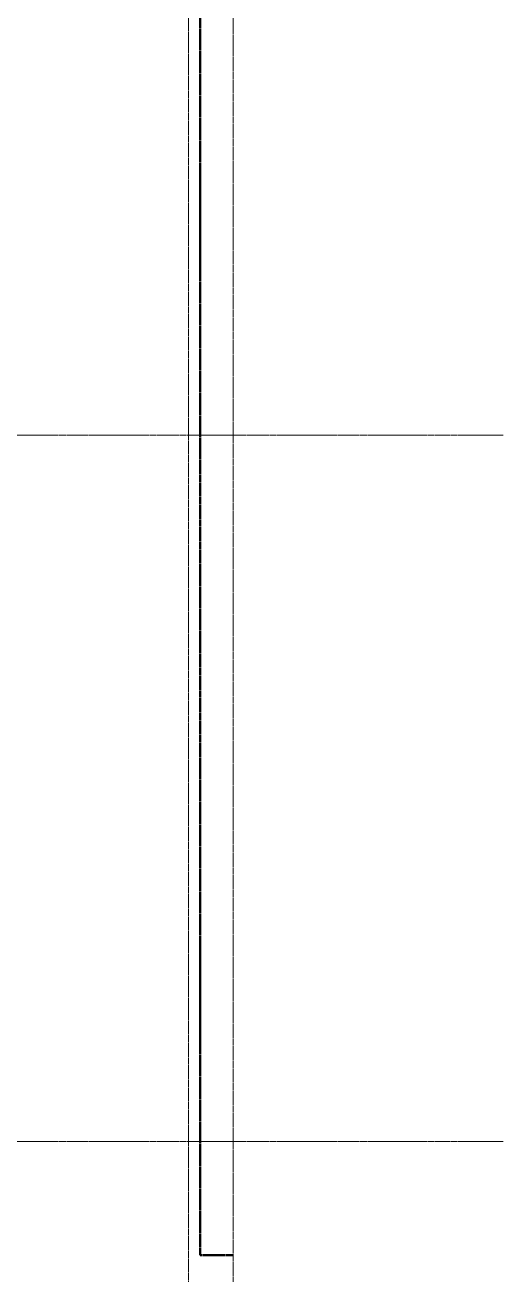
# Model space of a CAD drawing. Header units: inches. Extents: x -4217 to -1814, y 9706 to 12425.
# Drawn here: x -1985.5 to -1814.2, y 11234.3 to 11682.1 of the extents above; entities that cross this region are included whole.
import ezdxf

# ---------------------------------------------------------------- set-up
doc = ezdxf.new("R2010")
doc.units = ezdxf.units.IN
doc.header["$MEASUREMENT"] = 0
for name, pattern in [('Aligning Line 1_8_', [0.25, 0.125, -0.125]), ('Double Dash 3_8_', [1, 0.375, -0.125, 0.125, -0.125, 0.125, -0.125]), ('Grid Line 1_2_', [0.875, 0.5, -0.125, 0.125, -0.125])]:
    doc.linetypes.add(name, pattern=pattern)
for name, color, linetype, lineweight in [('C-PROP-LINE', 91, 'Double Dash 3_8_', 50), ('G-ANNO-SYMB-1', 147, 'Aligning Line 1_8_', 9), ('S-GRID-1', 1, 'Grid Line 1_2_', 9)]:
    doc.layers.add(name, color=color, linetype=linetype, lineweight=lineweight)

msp = doc.modelspace()

# ---------------------------------------------------------------- linework, layer by layer
at = {"layer": 'C-PROP-LINE'}
for q in [(-1922.72374, 12124.5894), (-1910.90801, 11241.3894)]:
    msp.add_line((-1922.72374, 11241.3894), q, dxfattribs=at)
at = {"layer": 'G-ANNO-SYMB-1'}
for p, q in [((-1926.94838, 12280.05907), (-1926.94838, 9756.52836)), ((-1910.95638, 12280.11485), (-1910.95638, 9706.24032))]:
    msp.add_line(p, q, dxfattribs=at)
at = {"layer": 'S-GRID-1'}
for p, q in [((-1814.20638, 11535.1894), (-4168.71446, 11535.1894)), ((-1814.20638, 11282.1894), (-4168.71446, 11282.1894))]:
    msp.add_line(p, q, dxfattribs=at)

doc.saveas('drawing.dxf')
